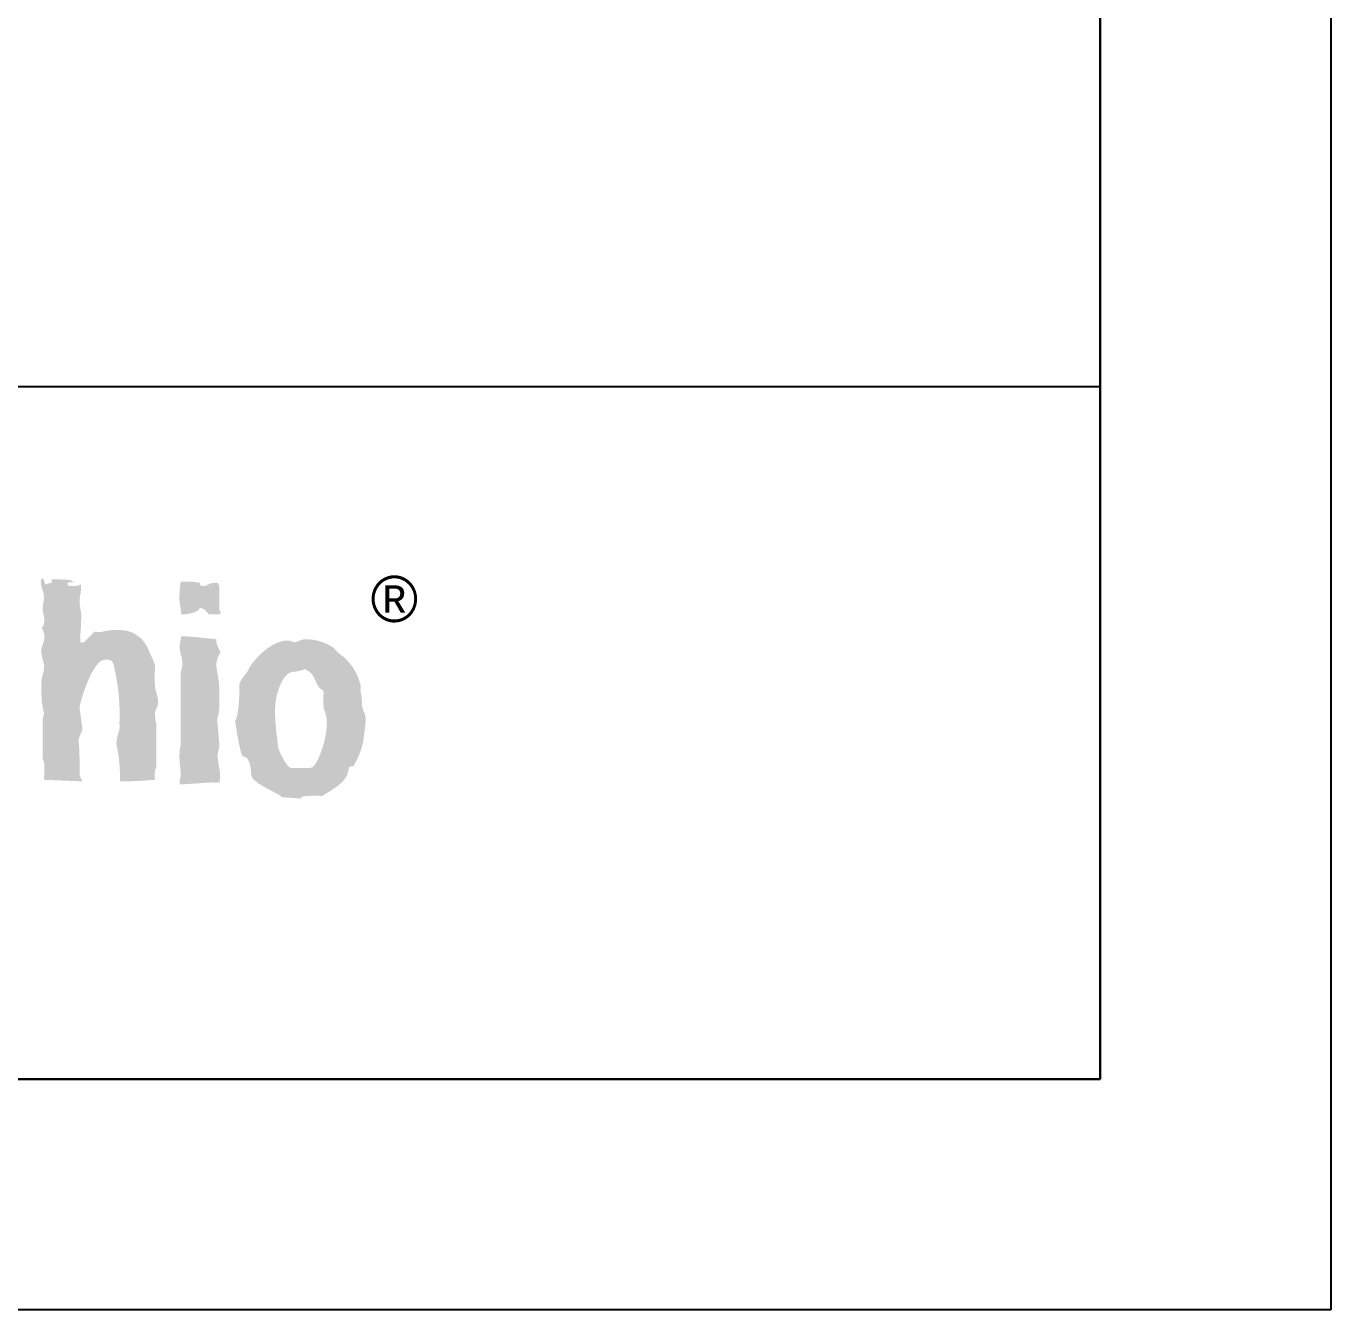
# Model space of a CAD drawing. Header units: millimetres. Extents: x -119 to 469, y -35 to 796.
# Drawn here: x 389.9 to 469.1, y -35.1 to 42.8 of the extents above; entities that cross this region are included whole.
import ezdxf

# ---------------------------------------------------------------- set-up
doc = ezdxf.new("R2010")
doc.units = ezdxf.units.MM
doc.styles.add('Размер', font='ARIAL.TTF')

msp = doc.modelspace()

# ---------------------------------------------------------------- hatches: boundary and pattern name
h = msp.add_hatch(color=256)
edge = h.paths.add_edge_path()
edge.add_arc((373.7399454319311, -2.017782028041552), 19.38121333084896, 1.22370411008077, 3.533536619072359)
edge.add_arc((390.6182088845708, -0.9636095455487066), 2.470094415138275, 3.257171695292506, 8.15774973453502)
edge.add_arc((392.5982521457663, -0.6786743769993109), 0.4696561714946897, 8.02529521683931, 15.50431147735637)
edge.add_arc((392.9241092092743, -0.5888770474342664), 0.1316543893960405, 15.75477141389055, 24.4301822176528)
edge.add_line((393.0439760439949, -0.5344268850767548), (393.0366993207463, -0.5232497410736414))
edge.add_line((393.0366993207499, -0.5232497410735277), (393.2969715255131, 0.09729551395105318))
edge.add_line((393.2969715255094, 0.09729551395105318), (393.2982052345214, 0.1086466778226622))
edge.add_arc((392.6357772411466, 0.07194358890228614), 0.6634440165864828, 3.171339553684729, 6.540608179894303)
edge.add_arc((387.8812101648473, -0.4432316822104667), 5.445828961363174, 6.227520794125184, 7.761329844591565)
edge.add_arc((358.1862236626184, -4.40357776863857), 35.40372312794255, 7.621910683550972, 8.35419108095037)
edge.add_arc((287.8169506222875, -14.54916980883456), 106.5005311124226, 8.25403950549568, 8.611834811108153)
edge.add_arc((394.2725606357526, 1.342758240566468), 1.157149777730742, 164.4734823277147, 177.2550437092648, ccw=False)
edge.add_arc((399.0886979462521, 0.2577633707926452), 6.09284618118397, 162.6954299463769, 166.7667803891907, ccw=False)
edge.add_arc((402.2602151771935, -0.6713126273989474), 9.397334818381665, 156.1304902622332, 163.0389856428881, ccw=False)
edge.add_arc((397.2888868373593, 1.664155683561376), 3.908117115136493, 142.2865154590676, 157.9493320146692, ccw=False)
edge.add_arc((394.9221173897458, 3.503447650563317), 0.9107236664116528, 118.98797466949, 142.7421398584912, ccw=False)
edge.add_arc((394.6678178664188, 3.887885036346802), 0.4526523251219189, 88.47821818098669, 114.40947999583969, ccw=False)
edge.add_arc((394.7187205548034, 2.354259617397815), 1.986498644199392, 86.35696264587989, 91.12151820020881, ccw=False)
edge.add_arc((394.8162106240015, 3.822453466216075), 0.5150926268367988, 69.99673560074672, 86.80232474683282, ccw=False)
edge.add_arc((394.8936083202861, 4.047677365257982), 0.2770136685093515, 39.248685786650015, 69.10428783286028, ccw=False)
edge.add_arc((394.8061990158967, 3.997222689086243), 0.3769756579013475, 9.513248073205375, 36.78110938035081, ccw=False)
edge.add_arc((382.9920253273958, 1.020389735560116), 12.55922373322198, -2.5667157964686, 14.003698575768794, ccw=False)
edge.add_arc((394.6164012770969, 0.2913500517719285), 0.9371755181255773, -9.629046126905394, 10.240053949638593, ccw=False)
edge.add_arc((393.1258165376639, 0.5798977688970126), 2.455276604605019, 342.1825020862818, 349.55056869118835, ccw=False)
edge.add_arc((397.3777525511177, -0.8188497887476842), 2.020948825494431, 161.3142262476591, 177.8523904963533)
edge.add_line((395.3582232401532, -0.7431165897988876), (395.3582232409208, -0.7831362140688043))
edge.add_arc((385.3371056502619, -2.901460897505217), 10.24256302056679, -0.8006325911624117, 11.935819624032092, ccw=False)
edge.add_arc((395.4377293755024, 22.39091175327883), 25.4358847106526, 270.3174754543559, 275.101977232885)
edge.add_arc((399.6911922601394, -2.668694398818843), 2.010449606574777, 175.3736103033597, 187.8762976083287, ccw=False)
edge.add_arc((398.8209487643435, -2.602338642851464), 1.137696602358388, 156.2317498284348, 175.1695181015758, ccw=False)
edge.add_line((397.779748006822, -2.143803429854188), (397.7797480072986, 0.4579542938514578))
edge.add_arc((399.1155792057471, 0.9151271224426409), 1.411896591805554, 181.5017831341187, 198.8929197452475, ccw=False)
edge.add_arc((399.1595795659923, 1.007051525149677), 1.461111331483127, 174.3171780766592, 185.0623246053883, ccw=False)
edge.add_arc((398.3890830345154, 1.035863502653569), 0.69318653373845, 150.7968874527772, 170.377576297382, ccw=False)
edge.add_arc((397.0405737863839, 1.763793695014897), 0.8393862055007698, 332.3356447335794, 359.6219005912468)
edge.add_line((397.879941715215, 1.758254558847398), (397.8799417155751, 1.898660757280254))
edge.add_arc((393.7340879978328, 1.244088660440752), 4.197209510959693, 8.972136005319408, 19.12200665871281)
edge.add_arc((411.300463033589, 3.28946324152173), 13.61726914794829, 177.1778887589776, 182.822111317663, ccw=False)
edge.add_arc((397.5521759612093, 3.952265228531587), 0.147730858089938, 2.967226268177935, 17.44280967198927)
edge.add_arc((396.7703133672585, 3.747540698552257), 0.9558059732293565, 15.10097070642028, 19.16137836001151)
edge.add_arc((393.8044424015534, 2.718691513589533), 4.095060757979539, 19.1384451564119, 22.33677138456115)
edge.add_arc((379.9708786169977, -2.933404812943195), 19.03873812846802, 22.24815229994602, 24.75993391670704)
edge.add_arc((395.570392139216, 4.295024141861063), 1.846141952324017, 23.81084966360736, 90.37462431130497)
edge.add_arc((395.4547522578723, -8.604465544429331), 14.74595589288454, 89.59757636282322, 91.12349182583995)
edge.add_arc((395.190958211253, 4.608589390643147), 1.530275892935829, 90.94863943606184, 95.10855239673849)
edge.add_arc((395.0872856672613, 5.773476662038206), 0.3607847911700608, 95.18228585372353, 100.789685244148)
edge.add_arc((395.0340865080943, 6.041385312475541), 0.0876786566573713, 99.41402056597546, 114.2013975236277)
edge.add_arc((395.0250855627455, 4.721997970228813), 1.399619276119606, 91.10300513647087, 109.5022707611071)
edge.add_arc((394.2875777567933, 8.461785164214575), 2.43550709531973, 263.6291254351464, 276.3708745691936, ccw=False)
edge.add_line((394.0173247537386, 6.041318654284623), (393.3967794998607, 5.400618939111496))
edge.add_line((393.3967794998534, 5.400618939111496), (393.1567581886993, 5.400618939111496))
edge.add_arc((405.183736375031, 5.27935721916117), 12.02758947998111, 175.8432822564212, 179.4223362470913, ccw=False)
edge.add_arc((382.1495553103778, 6.962973164744881), 11.06804126001055, 355.7937956457887, 359.3722519271528)
edge.add_line((393.2169322739319, 6.841711134172215), (393.2169322739319, 7.061577984028304))
edge.add_arc((391.4515968276974, 7.033240085867533), 1.765562877437018, 0.9196566748034772, 12.48330999013577)
edge.add_arc((395.0617304202751, 7.875074061234386), 1.941635730695558, 171.2359799008876, 193.7104773661906, ccw=False)
edge.add_arc((389.7465163963207, 8.887886443934576), 3.471102898177036, 348.0794415787047, 358.8568511313997)
edge.add_arc((393.0937528480863, 8.822744721838944), 0.1232440846517757, 358.0897909704232, 373.3536617396165)
edge.add_arc((393.1643270232744, 8.838760853204803), 0.05088396997604614, 14.16079486889411, 39.06686232788325)
edge.add_arc((393.1742935295915, 8.84519410142343), 0.0391126161657554, 40.95151560896333, 68.98186833264845)
edge.add_arc((393.1680040704559, 8.82560675989339), 0.05966371740017549, 70.09038670590688, 89.98706507825712)
edge.add_arc((393.1717158481479, 8.713641672463154), 0.171668644804939, 91.23443535761832, 108.7309166594639)
edge.add_arc((393.3912934310792, 7.9987089747749), 0.9195026407151512, 107.3827431407032, 111.341625479229)
edge.add_arc((392.709437223104, 9.744718566500183), 0.9549246005712544, 287.31452589452954, 291.322277800211, ccw=False)
edge.add_arc((392.9302104171584, 9.02412880666202), 0.2013160906344555, 271.9017799911999, 288.36499880272976, ccw=False)
edge.add_arc((392.7162989219105, 10.86518475842126), 2.054140121273824, 267.77505386452475, 276.1648348121748, ccw=False)
edge.add_arc((392.6581805089809, 9.521294335364246), 0.7090310780958039, 248.3318948404598, 268.2519030546447, ccw=False)
edge.add_line((392.3963853328569, 8.862364630872207), (392.3963853328532, 9.043176185064226))
edge.add_line((392.3963853328569, 9.04317618506434), (392.7564655159658, 9.04317618506434))
edge.add_arc((392.4086211524955, 8.708094443940695), 0.482985998172288, 43.92937276743119, 79.50715649685337)
edge.add_arc((400.8017917319521, 164.8210427998183), 155.8594743529941, 266.9009480396926, 266.9454592380915, ccw=False)
edge.add_arc((391.2740253598604, -8.597560581840298), 17.82114608796902, 86.45589885797125, 89.54493243273959)
edge.add_line((391.4155670301334, 9.223023410955989), (391.4155670301334, 9.00277082975333))
edge.add_arc((391.4206359761338, 8.620847653572469), 0.3819568126340646, 90.76039418113857, 106.7873410961112)
edge.add_arc((391.6029089030453, 8.031088607980564), 0.9992351150412841, 107.0264876134529, 112.7233881356074)
edge.add_arc((390.9940398725084, 9.455584857851136), 0.5500050735790093, 283.9717207308621, 293.9059222115052, ccw=False)
edge.add_arc((391.0958302284453, 9.05888165274041), 0.1404937471703024, 266.71847291522636, 282.74911685830205, ccw=False)
edge.add_arc((391.0939095568174, 9.004600602238156), 0.08619996611389454, 241.54991231587212, 265.9277116154976, ccw=False)
edge.add_arc((391.1040026863557, 9.016822999466626), 0.1018003371627027, 216.4177110320663, 239.8321705247074, ccw=False)
edge.add_arc((391.1904317793524, 9.079224191292838), 0.2083991685370256, 200.7746621610702, 216.1165827133802, ccw=False)
edge.add_arc((391.6841342538282, 9.253254937000406), 0.7318349948614912, 185.5084850580348, 199.8040204552652, ccw=False)
edge.add_arc((390.8006827970275, 9.073109763771527), 0.1900012638367338, 35.33708281645668, 91.53281642508819)
edge.add_arc((392.3121938633631, 9.042983421116901), 1.532475806231091, 171.7439309447741, 188.2560765263624)
edge.add_arc((391.4357852506146, 8.915607498630948), 0.6468593080061117, 188.2378597552813, 197.9925042205833)
edge.add_arc((394.2347788812876, 9.776790663181941), 3.575276437965551, 197.263006759294, 199.4709211906221)
edge.add_arc((389.6365343240504, 8.092031070372855), 1.322748934715544, -11.648693888979494, 21.883624201505086, ccw=False)
edge.add_arc((392.3249073805309, 7.448406259021112), 1.442868048998327, 164.8722575185454, 192.9037447875747)
edge.add_arc((389.471284397554, 6.715317923102361), 1.504388406421355, -6.414719878577273, 15.849906447903777, ccw=False)
edge.add_arc((390.587682168225, 6.591479876001245), 0.3811480538600479, 327.1551069774533, 353.33484489154745, ccw=False)
edge.add_arc((390.7249928318124, 6.513351904433193), 0.2235881955730658, 288.40868373405124, 324.89071696471626, ccw=False)
edge.add_arc((389.9556174232966, 5.710921183791356), 1.02664819158655, -22.222553568024523, 35.09698790133672, ccw=False)
edge.add_arc((391.8498141482087, 4.852724561208447), 1.054318818786845, 153.5316828903846, 178.287166623071)
edge.add_arc((393.3855422961169, 5.009597297855066), 2.592608368991202, 182.7714729387991, 197.9819802982337)
edge.add_arc((389.702784952613, 3.881535650477986), 1.260137428547865, -19.212308870498987, 15.07201088521208, ccw=False)
edge.add_arc((392.6636461173912, 2.86947636372463), 1.86895141723967, 161.3590120222557, 173.7344414354029)
edge.add_arc((396.3983765853809, 2.688246013161233), 5.60576842570314, 176.0598016612728, 182.4472673949861)
edge.add_arc((396.5639601515322, 2.438715615534989), 5.76624817563805, 179.8989991991602, 193.4422039630852)
edge.add_arc((389.966671491391, 1.141242279180346), 0.9899405819075583, 343.0608479942245, 357.5119689114367, ccw=False)
edge.add_arc((391.7428625388857, 0.5953108402824228), 0.8682632318910847, 162.7479120552259, 177.1949643100396)
edge.add_line((390.8756396251774, 0.6378015191218083), (390.875639625956, -1.683818838086495))
edge.add_arc((390.4425242007601, -1.977657354729672), 0.523383268169978, 9.263627040029917, 34.15414744478062, ccw=False)
edge.add_arc((389.3353683958485, -2.208134068058598), 1.653934438467558, 1.0051675952607866, 10.969791918754424, ccw=False)
edge.add_arc((385.0804753851226, -2.263742755199587), 5.909178893661806, -5.1055024444045785, 0.8205378324403796, ccw=False)
edge.add_arc((402.0047429665356, -3.619189576112262), 11.06966277225106, 175.7020759346266, 176.5041125826233)
edge.add_line((390.9556788685331, -2.944195909894574), (393.2969715200343, -3.044582484536363))
edge.add_line((393.296971520027, -3.044582484536249), (393.1167385639055, -2.684309436023227))
edge.add_arc((383.4989840420531, -2.14409274794491), 9.632914206643393, 356.7851490560597, 363.2148511816356)
h = msp.add_hatch(color=256)
edge = h.paths.add_edge_path()
edge.add_arc((399.6197661963815, 5.094792151241222), 3.989259034210945, 78.4142415960236, 91.42924773859022)
edge.add_line((399.5202641352116, 9.082810077712566), (399.2602812281875, 9.082810077712566))
edge.add_arc((404.9436510410451, 8.123827873813184), 5.76370881439311, 170.4224245002263, 179.4156532780532)
edge.add_line((399.1802419801315, 8.18260961993326), (399.1802419802043, 8.002183797057228))
edge.add_arc((401.5322254880266, 8.088417631185052), 2.35356382858201, 182.0997692262372, 191.0201505390394)
edge.add_arc((395.6862932001859, 6.988849911211219), 3.594959349301205, 1.4820463813558717, 10.411587455698509, ccw=False)
edge.add_arc((399.2823496361307, 9.49097722402189), 2.409149443573017, 269.9453077236946, 286.78800246087)
edge.add_arc((399.6654098171057, 8.305301706501268), 1.163620848736624, 285.5926870639711, 301.1917781973298)
edge.add_arc((400.0153000964747, 7.718732791197226), 0.4806583475313089, 301.7254439077831, 316.8884863713558)
edge.add_arc((400.185176312094, 7.560450781033069), 0.2484719042906291, 316.7623364006656, 341.6010338632917)
edge.add_arc((400.4004343675915, 7.027270893031869), 0.4552166113776027, 52.72121757112728, 87.41733629431212, ccw=False)
edge.add_arc((399.8925171131632, 6.327592941057446), 1.319737340318208, 35.90788816487827, 53.57399407427789, ccw=False)
edge.add_line((400.9614527627309, 7.10159760803333), (401.6017667465967, 7.10159760805368))
edge.add_arc((401.5994456356966, 7.182629669304561), 0.08106529779378777, 271.6407518425557, 353.6935017435607)
edge.add_arc((401.507634439211, 7.196902101969727), 0.1739370330587737, 352.3425266999544, 381.6027765300138)
edge.add_arc((401.2561543126358, 7.083652315231689), 0.4496275955924356, 23.22231779678151, 35.41211650276385)
edge.add_arc((402.2217840755911, 7.697230415218996), 0.6954529831177791, 206.9338360874861, 210.5067633025523, ccw=False)
edge.add_line((401.6017667466185, 7.382217140117064), (401.6017667466112, 8.822923603861682))
edge.add_line((401.6017667466076, 8.822923603861682), (401.501380171725, 9.002770829753445))
edge.add_line((401.5013801717323, 9.00277082975333), (401.2815133218464, 9.00277082975333))
edge.add_arc((401.2906577293943, 8.383105344076057), 0.6197329540448514, 90.84545281891053, 108.9971993634625)
edge.add_arc((401.6662651616352, 7.316892869832714), 1.750160704196162, 109.2615299666681, 115.516248480319)
edge.add_arc((400.4442483003768, 9.810711859646517), 1.027221039760964, 282.84973489425306, 297.1100252314666, ccw=False)
edge.add_arc((400.6070673910945, 9.095611132961835), 0.2938188273980042, 252.6767257801872, 282.90690637413144, ccw=False)
edge.add_arc((400.566347416272, 8.943989074791489), 0.1370931287459186, 208.2775752992181, 250.05349655422611, ccw=False)
edge.add_arc((400.6821303168908, 8.990519684644482), 0.2614707299887791, 177.3144374566531, 205.2360354357353, ccw=False)
h = msp.add_hatch(color=256)
edge = h.paths.add_edge_path()
edge.add_arc((401.7366367059913, -46.68961417898277), 43.53528529511355, 92.93481019693797, 93.26083405099052, ccw=False)
edge.add_arc((397.8618277019596, 30.46709327322424), 33.71871170635366, 272.7977269954072, 274.9667671409225)
edge.add_arc((401.1914450597287, -8.44705440348082), 5.337841091260735, 85.59130449613667, 94.4086955052889, ccw=False)
edge.add_arc((399.3220749152169, -2.674300216157576), 2.323818381300945, 348.8165407843937, 373.1914606680609)
edge.add_arc((405.1568406193983, -1.367098064154902), 3.655769191905315, 180.7886483088794, 192.2695797760387, ccw=False)
edge.add_arc((402.4165675222903, -1.467253773442962), 0.9165058102520485, 162.8386504531087, 176.8828529319703, ccw=False)
edge.add_arc((399.8765559752865, -0.7276130549074651), 1.729188060963918, 344.2554513137704, 354.1564618700087)
edge.add_arc((400.4405723457421, -0.8036342695926351), 1.160505396216704, 355.0551766540753, 364.2312397680483)
edge.add_arc((371.8089576420862, -3.104025917234253), 29.88436100861845, 4.579462520047161, 5.394772294879819)
edge.add_arc((445.1317223454607, 3.838274658300747), 43.766325210242, 184.2420765452085, 185.4182431818167, ccw=False)
edge.add_arc((403.8659068128509, 0.8357977531686629), 2.392173764518779, 179.3820010569481, 185.6362995972416, ccw=False)
edge.add_line((401.4738722000948, 0.8615995173703368), (401.4854863830842, 0.8784117589614198))
edge.add_line((401.4854863830842, 0.8784117589614198), (401.489978034042, 0.8645893041259569))
edge.add_arc((400.7778190875033, 0.6667466056951525), 0.739129284000648, 11.78044988146928, 15.525662219434423, ccw=False)
edge.add_arc((398.6398807997757, 1.583591366849987), 2.96223678231325, 345.014831028724, 359.1181722081511)
edge.add_line((401.6017667466076, 1.538001977603926), (401.6017667466076, 2.478607790673777))
edge.add_arc((394.7800851222928, 2.248303432958778), 6.82556812878837, 1.933607948613289, 10.80820403352498)
edge.add_arc((406.2924355219911, 4.414562054935573), 4.88887717823113, 185.0595782717972, 190.4450284954146, ccw=False)
edge.add_arc((402.4312348845488, 4.031283351925595), 1.009762945853464, 167.9879923883069, 182.7177646947055, ccw=False)
edge.add_arc((402.8595679806676, 3.936884361863122), 1.448366777927847, 144.4063786419393, 167.8618481314074, ccw=False)
edge.add_arc((404.544432361301, 6.358417746820123), 3.269007272291238, 199.0201130618013, 208.8736427997542, ccw=False)
edge.add_arc((402.2915981273472, 5.577771293202773), 0.8847638202863193, 187.3757305362741, 198.7722387474843, ccw=False)
edge.add_arc((401.6844535381242, 5.506093044690715), 0.2735272082386882, 164.138427368696, 188.8122916414117, ccw=False)
edge.add_arc((403.8610778558868, 32.71861543065131), 27.24721134248277, 263.3971517943315, 264.86281014753894, ccw=False)
edge.add_arc((399.0242634648348, -7.360994929592152), 13.12418688980357, 82.54094060729565, 88.883251618813)
edge.add_arc((398.1606365626685, 5.800254690884003), 1.120112044321792, 343.2597423991692, 357.9762395439741, ccw=False)
edge.add_arc((400.6803751671323, 5.135776162607044), 1.486925999501431, 166.7086368699874, 196.5176888842057)
edge.add_arc((396.6549990308013, 3.957968164876775), 2.707238110842613, 2.5322457597026755, 16.194770415714117, ccw=False)
edge.add_arc((398.4214668594905, 4.078091226443576), 0.9381268438518583, 341.76926837752455, 359.9686782581348, ccw=False)
edge.add_arc((400.184889686785, 3.47510483663757), 0.9256600128929589, 160.4667057311621, 177.2687034824111)
edge.add_line((399.2602812281802, 3.519214447323975), (399.2602812281402, -0.8829441918893508))
edge.add_arc((399.5192049705111, -1.030294786578793), 0.2979155956246644, 150.3562816360237, 165.0011576271613)
edge.add_arc((400.0067533450492, -1.170561893463628), 0.8052086090498701, 164.3386006171547, 171.785665289828)
edge.add_arc((401.8145577187825, -1.419184442462893), 2.630016571231957, 172.0519060504044, 178.6935786372257)
edge.add_arc((404.0988610761196, -1.536589932356151), 4.916836484213563, 177.9326836299694, 186.5231818285395)
edge.add_arc((391.7205794942347, -3.015171339038716), 7.54954326959974, 3.6478407066492764, 6.999581892750086, ccw=False)
edge.add_arc((398.3123818961685, -2.628082417967676), 0.9470463966816206, -11.614976920236586, 5.650237809534872, ccw=False)
edge.add_arc((400.656806489671, -3.225677378119485), 1.474051019823237, 163.9749757247025, 174.2216259374016)
edge.add_arc((399.5739341047447, -3.106511156384954), 0.3848013823942822, 175.6416946207217, 184.2976375307761)
edge.add_arc((399.3554518176061, -3.124606255715776), 0.1655858534284507, 183.719195543476, 200.34462430298)
edge.add_arc((399.2618376435821, -3.158967920592431), 0.065865912743177, 200.630240016007, 268.645971387814)
h = msp.add_hatch(color=256)
edge = h.paths.add_edge_path()
edge.add_arc((403.0393796349308, -1.809042888397016), 0.2854100623035886, 65.08872923836168, 89.49511407331022, ccw=False)
edge.add_arc((402.9739762553545, -1.928541558665529), 0.4214353159269957, 34.28421054480259, 63.867255960415605, ccw=False)
edge.add_arc((402.4900095744451, -2.249687407327656), 1.002241808109795, 12.162919252494305, 33.8686129496316, ccw=False)
edge.add_arc((400.6506634838224, -2.682545154038621), 2.891718049727592, -0.03495703809318229, 12.868411649568372, ccw=False)
edge.add_arc((404.1492319570716, -2.477608503324518), 0.6410876423658279, 198.8094768735245, 225.709884968563)
edge.add_arc((404.9710718834613, -1.684414130014488), 1.783082654040265, 224.6043529364503, 236.6134278085797)
edge.add_arc((407.9190315486121, 2.86992205506067), 7.208204762465435, 236.9687772820393, 243.8491152132362)
edge.add_arc((399.862689318099, -13.19113865584552), 10.7606014595144, 60.64114187379181, 63.034582367081384, ccw=False)
edge.add_arc((404.3583720977331, -5.271723961179987), 1.654556022701165, 49.93654261197628, 61.87297670550771, ccw=False)
edge.add_line((405.4233033230048, -4.005439191587016), (406.584354583003, -4.085382006773216))
edge.add_line((406.5843545830066, -4.085382006773216), (406.5872325884011, -3.996328366925127))
edge.add_line((406.5872325883975, -3.996328366925013), (406.5956541278501, -3.987790524210482))
edge.add_arc((406.6620567557256, -4.085153627263594), 0.1178511044710222, 106.8716672749336, 124.29438611785551, ccw=False)
edge.add_arc((406.8163124847779, -4.577880106115799), 0.6341555291064757, 96.47949854044361, 107.28841929580469, ccw=False)
edge.add_arc((407.1955372674747, -7.509354364160686), 3.58999366565873, 91.25121333133592, 97.21354929015678, ccw=False)
edge.add_arc((407.4351921139641, -10.3824868311774), 6.47009187521224, 86.36662561563031, 92.81758732951909, ccw=False)
edge.add_arc((416.2346994341533, -16.98020394705122), 15.5180983508128, 121.24671535001309, 122.7262555388709, ccw=False)
edge.add_arc((405.9764445867149, 0.269743238675801), 4.554275099756826, 299.0098476347545, 312.1987245853029)
edge.add_arc((408.0420070214168, -2.072558387942649), 1.432254890483293, 313.9241363770345, 353.9367281108683)
edge.add_arc((409.6767709887572, -2.345133166159599), 0.2429621499872515, 131.6841557919627, 150.0518838462119, ccw=False)
edge.add_arc((409.6192380471839, -2.283873071907465), 0.1589665845239056, 106.6916891561556, 130.8812978449782, ccw=False)
edge.add_arc((409.6244330586233, -2.315574492542169), 0.190869029292505, 84.34344501488329, 105.4520686624032, ccw=False)
edge.add_arc((409.6067615688444, -2.489622452421827), 0.3658115262734838, 70.9699210657335, 84.27603826493691, ccw=False)
edge.add_arc((405.6294995353892, 0.3697539478188219), 4.806205586341421, 328.4675312627792, 350.2616613714026)
edge.add_arc((412.8580499664131, -0.5471207443904404), 2.493765641320576, 169.1469309613036, 177.6119074886022, ccw=False)
edge.add_arc((405.0182458211311, 0.842549465043362), 5.468606311096146, 350.3136650679908, 357.4529134997054)
edge.add_arc((408.850171273516, 0.6607337149046089), 1.632426107851455, 357.8510677282028, 369.2374118698631)
edge.add_arc((409.816503724498, 0.8284822285201017), 0.6517812440398999, 8.318584172886206, 32.46076503685742)
edge.add_arc((415.7797460601541, 2.854481679596574), 5.66686267667109, 194.5264181473739, 197.2046278269069, ccw=False)
edge.add_arc((410.953169101238, 1.627693624781045), 0.6872575586917844, 182.4615984164734, 196.4494779637626, ccw=False)
edge.add_arc((405.9352557049169, 1.539708521606713), 4.331684621675636, 0.7733815756203934, 5.217177245039447)
edge.add_arc((406.1216233699888, 1.628184618787486), 4.138655669116826, 4.231945095940516, 7.558646042747898)
edge.add_arc((409.1876487557456, 2.060078666479626), 1.042755776448402, 6.194010462331844, 16.66569858896808)
edge.add_arc((410.4428235222294, 2.440344961387382), 0.2687848162750515, 185.3549544011505, 197.5877028196042, ccw=False)
edge.add_arc((410.8769225537981, 2.488556173078223), 0.7055283646655194, 179.5627269603891, 185.9630852827581, ccw=False)
edge.add_arc((412.1849099034516, 2.470799215630905), 2.013628146928221, 172.9275574527779, 179.3415202073724, ccw=False)
edge.add_arc((407.0646323691981, 2.097956979435935), 3.183088694068462, 11.24593961966614, 54.21910294801621)
edge.add_arc((409.3940325117001, 5.42215583800396), 0.8773228634529803, 223.767352000833, 237.7394489015919, ccw=False)
edge.add_arc((410.452716494452, 6.478493677513029), 2.37275494923665, 217.3086765769759, 224.5041992299589, ccw=False)
edge.add_arc((406.8561128006368, 2.608590960203969), 2.972429342174015, 54.8953977197307, 90.6099051210973)
edge.add_arc((406.8579586145825, 4.738371969978857), 0.84314515857218, 92.27615342348454, 108.932933718656)
edge.add_arc((407.586519657656, 2.320373396314608), 3.368068806815502, 107.3097976778891, 113.8590144800649)
edge.add_arc((406.1915090186412, 5.670001972526052), 0.2713567370164663, 255.6207961814467, 276.9146772500533, ccw=False)
edge.add_arc((406.3564742808194, 6.297178899940263), 0.9198624103071497, 248.60564551544581, 255.3688184487251, ccw=False)
edge.add_arc((405.7127764210818, 4.688755937637666), 0.8126362056269729, 67.71630723982457, 87.836085046881)
edge.add_arc((405.7759732327722, 3.766858115602759), 1.734259326430523, 91.07421195615011, 120.2796501904035)
edge.add_arc((406.7153142852367, 1.996867646982423), 3.737297573898355, 119.0335392995708, 133.553626249288)
edge.add_arc((407.2623895089273, 1.315082075596365), 4.608943644780269, 132.6424733771208, 142.9248014788724)
edge.add_arc((405.3802304626697, 2.722099184295416), 2.259066836040856, 142.6178635195927, 149.9756958737388)
edge.add_arc((404.122300906296, 3.450933642890277), 0.8052514468698979, 150.0900872190469, 157.2121747739309)
edge.add_arc((403.5783132829019, 3.673063199408034), 0.2177694637409736, 155.6581566087324, 173.0411427522852)
edge.add_arc((401.8864679111175, 4.633466526666211), 1.746431664160643, 319.59760127015863, 327.66858458829955, ccw=False)
edge.add_arc((406.3399995054315, 0.9438821705360851), 4.037125642112018, 140.6891162544926, 148.0949032148347)
edge.add_arc((403.4896021218046, 2.706505051570616), 0.6858573213878335, 147.2477504633903, 164.6655083540971)
edge.add_arc((403.0598566282388, 2.833150838335541), 0.2380709200729811, 166.7090167152008, 176.1501685800344)
edge.add_arc((404.2415570304729, 2.803754412904937), 1.419959459888291, 178.1685552164093, 181.2306925619338)
edge.add_arc((383.1861494561272, 2.833960397097371), 19.63586950116669, 359.2044760120802, 359.8228710920671, ccw=False)
edge.add_arc((390.8517920184095, 2.644866315960485), 11.96862576709349, 354.4647208189106, 359.6001170486114, ccw=False)
edge.add_arc((398.4349530414329, 1.899885469645596), 4.348976835542956, 347.9077742748239, 354.5970673329251, ccw=False)
edge.add_arc((401.6012147836045, 1.179710274171953), 1.102861585933803, 330.56959153126934, 350.0335400376015, ccw=False)
edge.add_arc((418.4569163014239, 2.624535583967713), 16.01884038542212, 187.1244448329804, 191.3136269103967)
edge.add_arc((411.6472544665157, 1.051981642764872), 9.03535156247149, 190.0066943174238, 194.5625217169268)
edge.add_arc((404.4236518335092, -0.8421965679841605), 1.567643037245707, 193.9393643075422, 202.5754959990285)
edge.add_arc((403.2269631676609, -1.342624133636491), 0.2705500879177094, 202.0094700458572, 216.8065406131065)
edge.add_arc((403.063117437694, -1.464237236623376), 0.06650935010276167, 217.4882590392534, 236.5846093083169)
edge.add_arc((403.0399479529588, -1.498914704646836), 0.02480570376908313, 237.1447725711672, 274.5009904431976)
edge = h.paths.add_edge_path(flags=16)
edge.add_arc((405.8022909647407, 6.564276082043648), 2.974845850432044, 274.6575475939547, 284.3443961717495)
edge.add_arc((406.2842210988529, 4.669960084311242), 1.02019171101654, 284.4797958667252, 293.1660906348504)
edge.add_arc((406.5233255261883, 4.105847779263854), 0.4075069419724967, 293.4607266523806, 301.0205180559643)
edge.add_arc((406.650594896455, 3.897610761561054), 0.163473171966648, 300.4058315147119, 314.0238332751904)
edge.add_arc((406.4356865888512, 2.82997283777911), 1.005284954889105, 39.41500707510431, 70.92605466975408, ccw=False)
edge.add_arc((405.6895663329415, 2.349289020547872), 1.889690214273152, 22.029742985229518, 36.30943551432807, ccw=False)
edge.add_arc((409.315904350271, 3.831165966514959), 2.027765114897429, 202.4108766740578, 213.5796671231069)
edge.add_arc((408.3164596032439, 3.199191405612169), 0.8459758542630591, 215.3598110156011, 243.9485348146106)
edge.add_arc((412.8169519002186, 1.898660757636776), 4.901916899956349, 173.6694535278626, 186.3305464715392)
edge.add_arc((405.4888136629088, 0.307528845297611), 2.671385313390463, 9.264675450997686, 23.159293141692785, ccw=False)
edge.add_line((408.1253511887044, 0.7376094977673802), (408.1253511887189, 0.4173560729843757))
edge.add_arc((403.0558096128807, 0.6274115198870049), 5.073891512438547, 339.3939530219236, 357.62731799109577, ccw=False)
edge.add_arc((404.2398734911585, -0.06988845391208542), 3.727649303019852, 330.47652059283564, 343.02332908013346, ccw=False)
edge.add_arc((406.600297497167, -1.41116200765282), 1.012771961986124, 314.1170788312661, 330.699654144829, ccw=False)
edge.add_arc((407.0403482398251, -1.856137173161869), 0.3870338353964936, 296.7819553654021, 313.2048937619869, ccw=False)
edge.add_arc((407.1200322205768, -2.011025057376855), 0.2128600481008065, 271.14399176333944, 296.42013898298717, ccw=False)
edge.add_line((407.124281991928, -2.223842677701327), (405.9638093289759, -2.223842677701327))
edge.add_arc((405.9675404662121, -2.085072087713684), 0.1388207406356812, 244.9016523368806, 268.459854321893, ccw=False)
edge.add_arc((406.0326627838695, -1.944228996681659), 0.2939897252474635, 231.3358701379432, 245.0513954040672, ccw=False)
edge.add_arc((406.3511236775194, -1.559877082078629), 0.7931056701470055, 217.3418205212884, 230.7192125097012, ccw=False)
edge.add_arc((407.9401102702323, -0.3337428859540523), 2.80015556521629, 207.6003271112727, 217.5665892649094, ccw=False)
edge.add_arc((410.0739082641667, 0.8892212637507555), 5.258591795606407, 203.4371161974441, 208.6376609058227, ccw=False)
edge.add_arc((407.6468380943552, -0.1492795141708712), 2.618736050531304, 200.0242844893197, 203.7111982078439, ccw=False)
edge.add_arc((405.9050309509948, -0.7836421480857325), 0.7650080520766575, 195.9361000083292, 200.055211522559, ccw=False)
edge.add_arc((405.4057211431391, -0.9269487066765123), 0.2455414978442511, 191.3883005452451, 195.7713550435168, ccw=False)
edge.add_line((405.1650139854828, -0.9754326361453423), (405.1635132819501, -0.9629834398587036))
edge.add_arc((378.9390042756168, -3.342931931258136), 26.33228109080319, 5.185549259497581, 6.684464533058432)
edge.add_arc((418.0161649984511, 1.423526964966413), 13.03538425672879, 181.0779020745687, 187.4994875095126, ccw=False)
edge.add_line((404.9830874590843, 1.178307525810283), (404.983087459088, 1.278115503722461))
edge.add_arc((408.8676660669989, 1.262567338744361), 3.884609723830598, 157.4226987441916, 179.770672815462, ccw=False)
edge.add_arc((407.2514999797968, 1.99703825277652), 2.111106019903087, 140.765568649422, 158.9885804719459, ccw=False)
edge.add_arc((406.3409289782539, 2.726034603565836), 0.9447908522679452, 123.45341986052671, 140.0816848096544, ccw=False)
edge.add_arc((406.123687071522, 3.051833310302413), 0.5532117705901798, 98.29779627265629, 123.2822259872541, ccw=False)

# ---------------------------------------------------------------- linework, layer by layer
for p, q in [((469.0741180711084, 796.4915160115065), (469.0741180711084, -35.1084839884935)), ((455.0741180711084, 782.4915160115065), (455.0741180711084, -21.1084839884935)), ((455.0741180711084, 20.8915160115065), (455.0741180711084, 782.4915160115065)), ((455.0741180710975, 20.8915160115065), (91.07411807109747, 20.8915160115065)), ((455.0741180710975, -21.1084839884935), (455.0741180710975, 20.8915160115065)), ((455.0741180711084, -21.1084839884935), (-62.92588192889161, -21.1084839884935)), ((91.07411807109747, -21.1084839884935), (455.0741180710975, -21.1084839884935)), ((469.0741180711084, -35.1084839884935), (-118.9258819288916, -35.1084839884935))]:
    msp.add_line(p, q)

# ---------------------------------------------------------------- texts
at = {"insert": (410.7857990601842, 9.42368142356247), "char_height": 7, "attachment_point": 1, "style": 'Размер'}
msp.add_mtext('{\\fArial|b0|i0|c0|p34;\\H0.4x;®}', dxfattribs=at)

doc.saveas('drawing.dxf')
